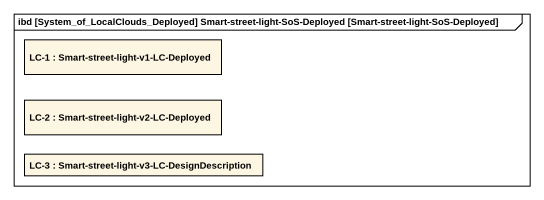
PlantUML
@startuml
mainframe ibd [System_of_LocalClouds_Deployed] Smart-street-light-SoS-Deployed [Smart-street-light-SoS-Deployed]
rectangle "LC-1 : Smart-street-light-v1-LC-Deployed" as LC_1
rectangle "LC-2 : Smart-street-light-v2-LC-Deployed" as LC_2
rectangle "LC-3 : Smart-street-light-v3-LC-DesignDescription" as LC_3
@enduml
